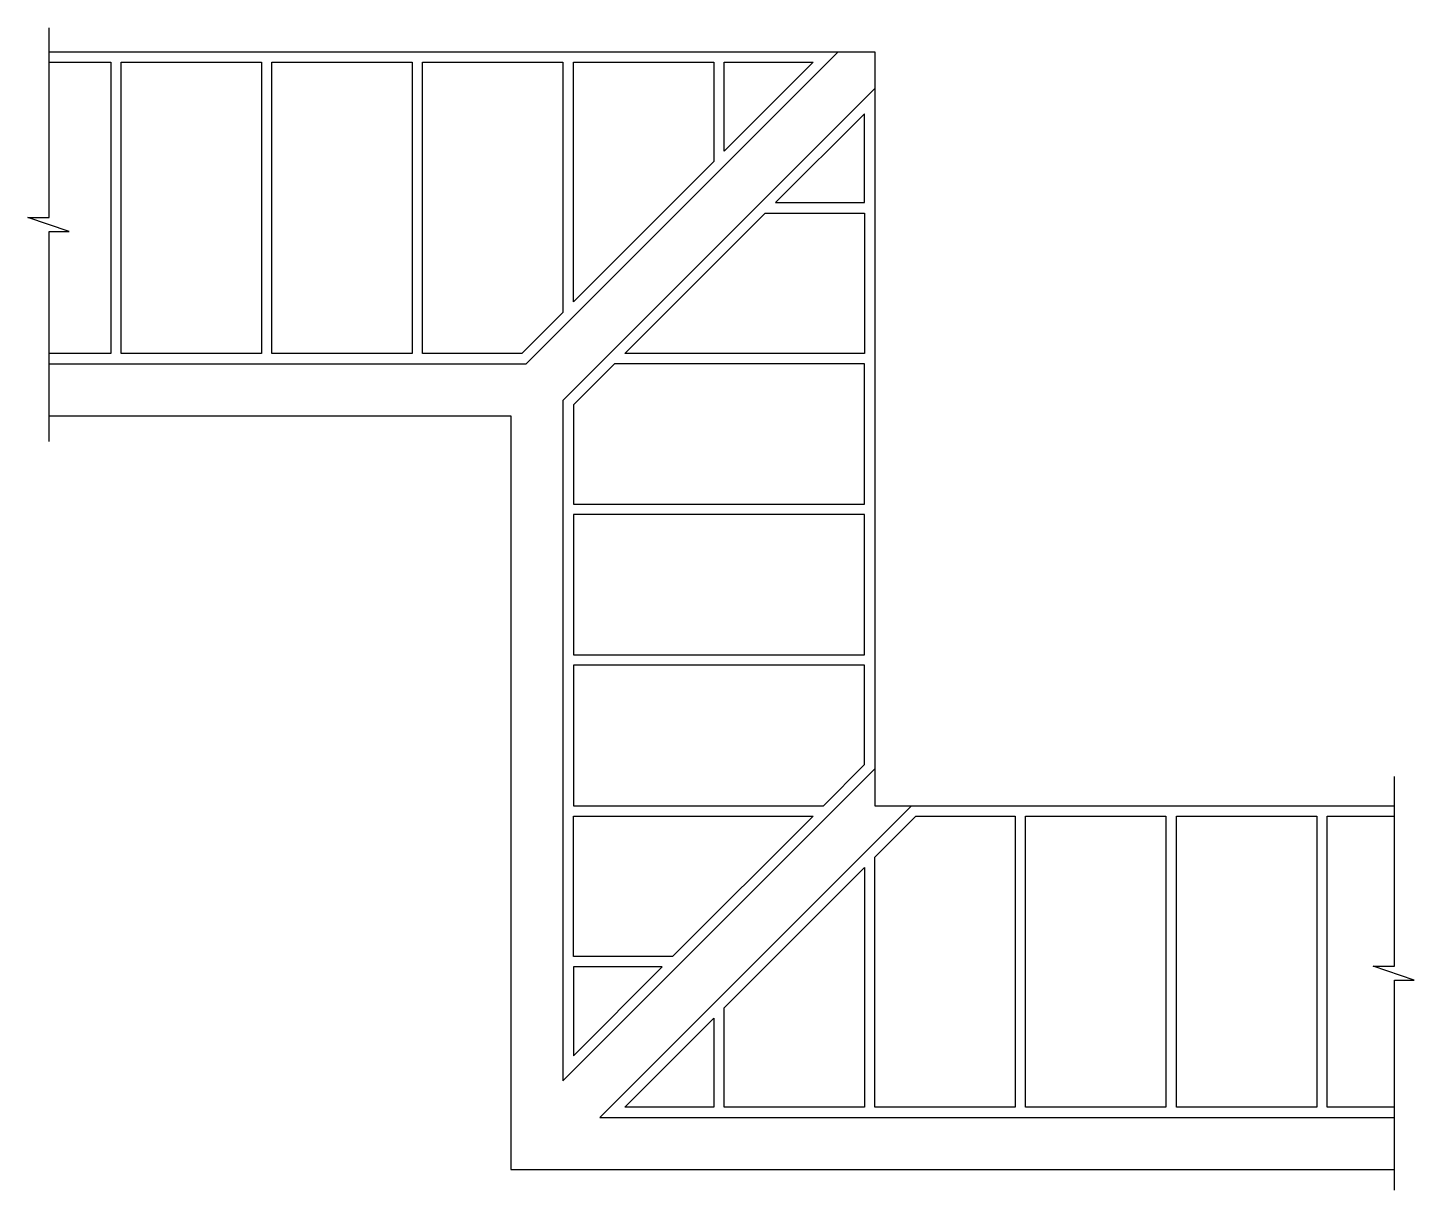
# Model space of a CAD drawing. Extents: x 374 to 3041, y 5732 to 7968.
import ezdxf

# ---------------------------------------------------------------- set-up
doc = ezdxf.new("R2010")
doc.units = 0
doc.header["$LTSCALE"] = 10
doc.header["$MEASUREMENT"] = 0
doc.layers.add('3', color=3, linetype='CONTINUOUS')
doc.layers.add('7', color=7, linetype='CONTINUOUS')

msp = doc.modelspace()

# ---------------------------------------------------------------- linework, layer by layer
at = {"layer": '3'}
for points in [[(415.1, 7172.3), (415.1, 7576.4), (453.2, 7576.4), (373.8, 7603.3), (415.1, 7603.3), (415.1, 7968.1)], [(415.1, 7901.6), (533.3, 7901.6), (533.3, 7341.6), (415.1, 7341.6)], [(3002.8, 5731.8), (3002.8, 6135.9), (3040.9, 6135.9), (2961.5, 6162.8), (3002.8, 6162.8), (3002.8, 6527.6)], [(3002.8, 5891.6), (2873.3, 5891.6), (2873.3, 6451.6), (3002.8, 6451.6)]]:
    msp.add_lwpolyline(points, dxfattribs=at)
for points in [[(553.3, 7901.6), (823.3, 7901.6), (823.3, 7341.6), (553.3, 7341.6)], [(843.3, 7901.6), (1113.3, 7901.6), (1113.3, 7341.6), (843.3, 7341.6)], [(1324.3, 7341.6), (1133.3, 7341.6), (1133.3, 7901.6), (1403.3, 7901.6), (1403.3, 7420.6), (1324.3, 7341.6)], [(1693.3, 7901.6), (1693.3, 7710.6), (1423.3, 7440.6), (1423.3, 7901.6)], [(1713.3, 7901.6), (1884.3, 7901.6), (1713.3, 7730.6)], [(1983.3, 7631.6), (1983.3, 7802.6), (1812.3, 7631.6)], [(1792.3, 7611.6), (1983.3, 7611.6), (1983.3, 7341.6), (1522.3, 7341.6)], [(1423.3, 7242.6), (1423.3, 7051.6), (1983.3, 7051.6), (1983.3, 7321.6), (1502.3, 7321.6), (1423.3, 7242.6)], [(1983.3, 6761.6), (1983.3, 7031.6), (1423.3, 7031.6), (1423.3, 6761.6)], [(1983.3, 6550.6), (1983.3, 6741.6), (1423.3, 6741.6), (1423.3, 6471.6), (1904.3, 6471.6), (1983.3, 6550.6)], [(1614.3, 6181.6), (1423.3, 6181.6), (1423.3, 6451.6), (1884.3, 6451.6)], [(2082.3, 6451.6), (2273.3, 6451.6), (2273.3, 5891.6), (2003.3, 5891.6), (2003.3, 6372.6), (2082.3, 6451.6)], [(2293.3, 6451.6), (2563.3, 6451.6), (2563.3, 5891.6), (2293.3, 5891.6)], [(2583.3, 6451.6), (2853.3, 6451.6), (2853.3, 5891.6), (2583.3, 5891.6)], [(1713.3, 5891.6), (1713.3, 6082.6), (1983.3, 6352.6), (1983.3, 5891.6)], [(1423.3, 6161.6), (1423.3, 5990.6), (1594.3, 6161.6)], [(1693.3, 5891.6), (1522.3, 5891.6), (1693.3, 6062.6)]]:
    msp.add_lwpolyline(points, close=True, dxfattribs=at)
at = {"layer": '7'}
for p, q in [((415.1, 7921.6), (2003.3, 7921.6)), ((1932.6, 7921.6), (1332.6, 7321.6)), ((2003.3, 7921.6), (2003.3, 6471.6)), ((2003.3, 7850.9), (1403.3, 7250.9)), ((415.1, 7321.6), (1332.6, 7321.6)), ((1403.3, 7250.9), (1403.3, 5942.3)), ((1403.3, 5942.3), (2003.3, 6542.3)), ((1474, 5871.6), (2074, 6471.6)), ((2003.3, 6471.6), (3002.8, 6471.6)), ((1474, 5871.6), (3002.8, 5871.6))]:
    msp.add_line(p, q, dxfattribs=at)
msp.add_lwpolyline([(415.1, 7221.6), (1303.3, 7221.6), (1303.3, 5771.6), (3002.8, 5771.6)], dxfattribs=at)

doc.saveas('drawing.dxf')
